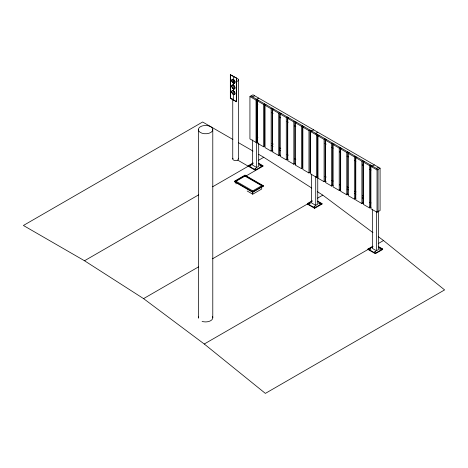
<?xml version="1.0" encoding="UTF-8"?>
<svg xmlns="http://www.w3.org/2000/svg" width="468" height="468" viewBox="0 0 468 468"><rect width="100%" height="100%" fill="white"/><g stroke="black" fill="none" stroke-linecap="round" stroke-linejoin="round"><path stroke-width="0.7" d="M230.332 74.722L236.65 78.133L236.445 101.767L230.332 98.239L230.332 74.722L236.65 78.133M230.332 98.239L236.65 101.65M249.93 96.572L256.043 100.099L257.061 99.508L257.061 141.845L256.043 142.43L249.93 138.902L249.93 96.572L252.983 94.805L380.08 168.182L380.08 210.518L377.021 212.279L370.913 208.751L370.913 166.421L371.931 165.83M252.58 96.923L254.615 95.747M258.687 98.099L256.651 99.274L256.651 167.48L258.687 166.304L258.687 143.085M257.494 100.936L263.601 104.463L264.619 103.873L264.619 146.209L263.601 146.794L257.494 143.267L257.494 100.936L258.511 100.345M265.052 105.3L271.165 108.828L272.183 108.243L272.183 150.573L271.165 151.164L265.052 147.636L265.052 105.3L266.07 104.715M272.616 109.664L278.723 113.192L279.741 112.607L279.741 154.937L278.723 155.528L272.616 152.001L272.616 109.664L273.634 109.079M280.174 114.034L286.287 117.562L287.305 116.971L287.305 159.307L286.287 159.892L280.174 156.365L280.174 114.034L281.192 113.443M287.738 118.398L293.846 121.926L294.863 121.335L294.863 163.671L293.846 164.256L287.738 160.729L287.738 118.398L288.756 117.807M257.669 136.317L256.651 136.902L257.915 137.633M295.296 122.762L301.41 126.29L302.427 125.705L302.427 168.035L301.41 168.626L295.296 165.099L295.296 122.762L296.32 122.177M302.86 127.126L308.968 130.654L309.991 130.069L309.991 172.399L308.968 172.99L302.86 169.463L302.86 127.126L303.878 126.541M248.256 166.21L248.256 165.736L253.147 162.917M232.871 139.452L202.632 121.996L23.4 225.477L84.503 260.752L198.73 194.805M212.618 186.785L253.147 163.385M258.465 160.313L263.736 157.271L311.729 188.037M310.424 131.496L316.532 135.024L317.55 134.433L317.55 176.769L316.532 177.354L310.424 173.827L310.424 131.496L311.442 130.905M311.641 131.022L313.683 129.847M315.719 133.374L317.754 132.198M234.409 181.262L244.998 175.149L263.332 185.732L263.332 186.2L252.738 192.313L234.409 181.73L234.409 181.262L252.738 191.845L263.332 185.732M234.409 181.73L244.998 175.617L263.332 186.2M236.036 183.895L236.036 181.262L244.998 176.085L261.7 185.732L261.7 189.019L252.738 194.197L247.168 190.979M248.256 165.736L255.592 169.972L262.922 165.736L262.922 166.21L246.162 175.886M317.983 135.86L324.096 139.388L325.114 138.797L325.114 181.134L324.096 181.719L317.983 178.191L317.983 135.86L319 135.27M325.547 140.224L331.654 143.752L332.672 143.167L332.672 185.498L331.654 186.089L325.547 182.561L325.547 140.224L326.565 139.639M236.036 181.262L252.738 190.903L261.7 185.732M333.105 144.589L339.218 148.116L340.236 147.531L340.236 189.862L339.218 190.453L333.105 186.925L333.105 144.589L334.123 144.004M340.669 148.959L346.776 152.486L347.794 151.895L347.794 194.232L346.776 194.817L340.669 191.289L340.669 148.959L341.687 148.368M348.227 153.323L354.34 156.85L355.358 156.259L355.358 198.596L354.34 199.181L348.227 195.653L348.227 153.323L349.245 152.732M355.791 157.687L361.899 161.214L362.916 160.629L362.916 202.96L361.899 203.551L355.791 200.023L355.791 157.687L356.809 157.102M363.349 162.051L369.463 165.578L370.48 164.993L370.48 207.324L369.463 207.915L363.349 204.387L363.349 162.051L364.367 161.466M317.708 201.135L321.99 203.603L321.99 204.071L314.654 208.307L307.324 204.071L307.324 203.603L312.209 200.784M372.341 166.064L374.377 164.888M84.503 260.752L143.571 298.619L198.479 266.912M212.536 258.798L312.209 201.252M317.532 198.18L322.803 195.138L372.99 232.672M376.412 168.416L378.448 167.24M311.641 174.078L311.641 202.989L315.719 205.341L317.754 204.165L317.754 176.541M370.913 166.421L377.021 169.948L380.08 168.182M307.324 203.603L314.654 207.839L321.99 203.603M378.407 246.525L382.684 248.994L382.684 249.462L375.348 253.697L368.018 249.462L368.018 248.994L372.908 246.174M143.571 298.619L204.264 344.009L372.955 246.613M378.226 243.571L383.497 240.529L444.6 289.914L265.368 393.395L204.264 344.009M372.341 209.126L372.341 248.379L376.412 250.731L378.448 249.555L378.448 210.951M368.018 248.994L375.348 253.229L382.684 248.994M250.947 95.981L378.045 169.357L378.045 211.694M256.651 103.978L257.915 104.709M271.826 112.735L273.09 113.467M279.408 117.117L280.671 117.848M286.995 121.499L288.259 122.224M294.583 125.874L295.846 126.606M324.927 143.395L326.19 144.126M331.882 147.408L333.146 148.14M339.464 151.79L340.727 152.521M347.051 156.172L348.315 156.903M354.639 160.547L355.902 161.279M362.226 164.929L363.49 165.66M369.808 169.311L371.077 170.042M271.966 143.395L273.23 144.121M279.548 147.771L280.812 148.502M347.192 186.826L348.455 187.557M354.779 191.207L356.043 191.933M362.367 195.583L363.63 196.314M271.826 145.665L273.09 146.39M279.408 150.041L280.671 150.772M286.995 154.422L288.259 155.154M294.583 158.804L295.846 159.535M324.927 176.319L326.19 177.05M331.882 180.338L333.146 181.069M339.464 184.714L340.727 185.445M347.051 189.095L348.315 189.827M354.639 193.477L355.902 194.208M362.226 197.853L363.49 198.584M369.808 202.234L371.077 202.966M256.651 141.605L257.915 142.336M271.826 150.368L273.09 151.1M279.408 154.744L280.671 155.475M286.995 159.126L288.259 159.857M294.583 163.507L295.846 164.239M324.927 181.028L326.19 181.754M331.882 185.041L333.146 185.773M339.464 189.417L340.727 190.148M347.051 193.799L348.315 194.53M354.639 198.18L355.902 198.912M362.226 202.562L363.49 203.287M369.808 206.938L371.077 207.669M238.54 142.722L253.03 151.088M258.699 154.364L263.736 157.271M258.646 163.268L262.922 165.736M258.646 163.741L262.922 166.21M317.708 201.603L321.99 204.071M256.651 167.48L252.58 165.128L252.58 139.973M237.668 160.097L255.592 170.44L255.592 169.972M378.407 246.993L382.684 249.462M317.263 191.587L322.803 195.138M378.243 236.597L383.497 240.529M377.021 169.948L377.021 212.279M376.412 211.396L376.412 250.731M375.348 253.229L375.348 253.697M369.463 165.578L369.463 207.915M361.899 161.214L361.899 203.551M354.34 156.85L354.34 199.181M346.776 152.486L346.776 194.817M339.218 148.116L339.218 190.453M331.654 143.752L331.654 186.089M324.096 139.388L324.096 181.719M316.532 135.024L316.532 177.354M315.719 176.43L315.719 205.341M314.654 207.839L314.654 208.307M308.968 130.654L308.968 172.99M301.41 126.29L301.41 168.626M293.846 121.926L293.846 164.256M286.287 117.562L286.287 159.892M278.723 113.192L278.723 155.528M271.165 108.828L271.165 151.164M263.601 104.463L263.601 146.794M256.043 100.099L256.043 142.43M252.738 190.903L252.738 194.197M244.998 175.149L244.998 175.617M238.51 79.899L238.51 158.921M236.445 78.25L236.445 101.767M233.392 76.489L233.392 100.006M232.748 98.748L232.748 158.921M230.537 74.605L230.537 98.122M212.782 129.613A7.201 4.159 0 0 1 201.977 133.21A7.201 4.159 0 0 1 201.977 126.009A7.201 4.159 0 0 1 212.782 129.613L212.782 317.76M198.379 129.613L198.379 317.76M238.247 158.231A2.878 1.661 0 0 1 235.632 160.582A2.878 1.661 0 0 1 233.011 158.231M236.217 78.267A2.878 1.661 0 0 1 238.504 79.812A2.878 1.661 0 0 1 236.504 81.479M235.041 81.526A2.878 1.661 0 0 1 232.883 80.402M212.443 316.497A7.201 4.159 0 0 1 210.138 320.978A7.201 4.159 0 0 1 202.082 321.393M198.414 318.187A7.201 4.159 0 0 1 198.543 316.877M250.128 165.713C251.456 166.865 251.369 164.619 250.14 165.666M255.013 168.538C256.294 169.738 256.283 167.363 255.013 168.538M259.904 165.713C261.167 166.895 261.162 164.619 259.916 165.666M309.19 203.58C310.366 204.779 310.653 202.445 309.196 203.557M314.081 206.4C315.49 207.564 315.204 205.241 314.081 206.4M318.971 203.58C320.211 204.768 320.293 202.445 318.971 203.557M369.89 248.97C371.118 250.169 371.259 247.806 369.89 248.97M374.774 251.79C375.839 253.001 376.301 250.719 374.786 251.743M379.665 248.97C381.04 250.146 380.759 247.818 379.665 248.97M231.853 80.9A2.252 1.299 60 0 0 234.515 83.257A2.252 1.299 60 0 0 233.801 79.776A2.252 1.299 60 0 0 231.853 80.9M231.853 86.539A2.252 1.299 60 0 0 234.515 88.902A2.252 1.299 60 0 0 233.801 85.422A2.252 1.299 60 0 0 231.853 86.539M231.853 92.184A2.252 1.299 60 0 0 234.515 94.548A2.252 1.299 60 0 0 233.801 91.061A2.252 1.299 60 0 0 231.853 92.184M231.812 80.923A2.252 1.299 60 0 0 234.474 83.281A2.252 1.299 60 0 0 233.76 79.8A2.252 1.299 60 0 0 231.812 80.923M231.812 86.562A2.252 1.299 60 0 0 234.474 88.926A2.252 1.299 60 0 0 233.76 85.445A2.252 1.299 60 0 0 231.812 86.562M231.812 92.208A2.252 1.299 60 0 0 234.474 94.571A2.252 1.299 60 0 0 233.76 91.084A2.252 1.299 60 0 0 231.812 92.208"/></g></svg>
